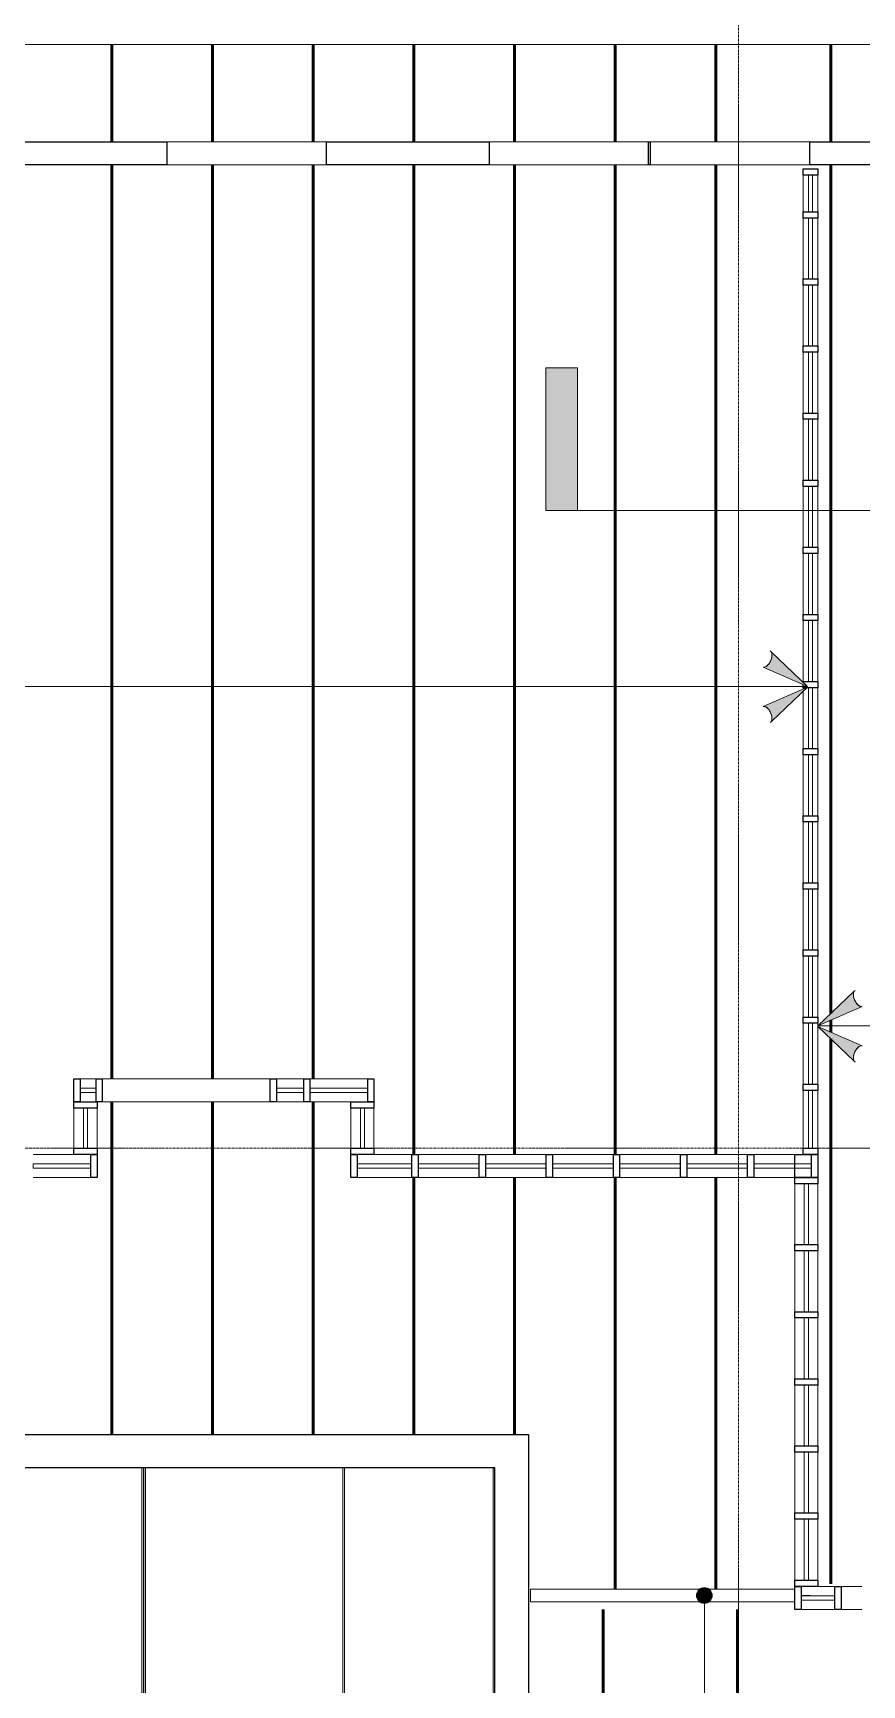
# Model space of a CAD drawing. Header units: inches. Extents: x -4036 to -1914, y 2 to 12338.
# Drawn here: x -3322.4 to -3124.9, y 11719.2 to 12113.1 of the extents above; entities that cross this region are included whole.
import ezdxf

# ---------------------------------------------------------------- set-up
doc = ezdxf.new("R2010")
doc.units = ezdxf.units.IN
doc.header["$MEASUREMENT"] = 0
doc.linetypes.add('Línea de rejilla', pattern=[0.875, 0.5, -0.125, 0.125, -0.125])
for name, color, linetype, lineweight in [('A-DETL-GENF', 92, 'Continuous', 9), ('A-GLAZ-CURT', 52, 'Continuous', 9), ('A-GLAZ-CWMG', 51, 'Continuous', 9), ('A-WALL', 113, 'Continuous', 9), ('G-ANNO-SYMB', 111, 'Continuous', 9), ('I-WALL', 2, 'Continuous', 9), ('S-BEAM', 12, 'Continuous', 9), ('S-BEAM-ANLY', 10, 'Continuous', 50), ('S-BEAM-IDEN', 2, 'Continuous', 9), ('S-GRID', 1, 'Continuous', 9)]:
    doc.layers.add(name, color=color, linetype=linetype, lineweight=lineweight)

# ---------------------------------------------------------------- blocks, each defined once
blk = doc.blocks.new('System Panel - PlyWood-764936-FRAMING PLAN - 2ND FLOOR')
at = {"layer": 'A-GLAZ-CURT', "lineweight": 18}
for p, q in [((-7.25, -0.5), (-7.25, 0.5)), ((-7.25, 0.5), (7.25, 0.5)), ((7.25, 0.5), (7.25, -0.5)), ((7.25, -0.5), (-7.25, -0.5))]:
    blk.add_line(p, q, dxfattribs=at)
blk = doc.blocks.new('System Panel - PlyWood-1273435-FRAMING PLAN - 2ND FLOOR')
at = {"layer": 'A-GLAZ-CURT', "lineweight": 18}
for p, q in [((-4.35, -0.5), (-4.35, 0.5)), ((-4.35, 0.5), (4.35, 0.5)), ((4.35, 0.5), (4.35, -0.5)), ((4.35, -0.5), (-4.35, -0.5))]:
    blk.add_line(p, q, dxfattribs=at)
blk = doc.blocks.new('Rectangular Mullion - 3 1_2_-1273433-FRAMING PLAN - 2ND FLOOR')
at = {"layer": 'A-GLAZ-CWMG'}
for p, q in [((-3138.87, 12070.49), (-3138.87, 12079.19)), ((-3135.37, 12070.49), (-3135.37, 12079.19))]:
    blk.add_line(p, q, dxfattribs=at)
blk = doc.blocks.new('Rectangular Mullion - 5 1_2_-748981-FRAMING PLAN - 2ND FLOOR')
at = {"layer": 'A-GLAZ-CWMG'}
for p, q in [((-2522.7, 11828.21), (-2522.7, 11813.71)), ((-2517.2, 11828.21), (-2517.2, 11813.71))]:
    blk.add_line(p, q, dxfattribs=at)
blk = doc.blocks.new('Rectangular Mullion - 3 1_2_-735840-FRAMING PLAN - 2ND FLOOR')
at = {"layer": 'A-GLAZ-CWMG'}
for p, q in [((-2918.07, 10459.04), (-2918.07, 10472.79)), ((-2914.57, 10459.04), (-2914.57, 10472.79))]:
    blk.add_line(p, q, dxfattribs=at)
blk = doc.blocks.new('Rectangular Mullion - 3 1_2_-735841-FRAMING PLAN - 2ND FLOOR')
at = {"layer": 'A-GLAZ-CWMG'}
for p, q in [((-3206.07, 10485.26), (-3206.07, 10499.76)), ((-3202.57, 10485.26), (-3202.57, 10499.76))]:
    blk.add_line(p, q, dxfattribs=at)
blk = doc.blocks.new('Rectangular Mullion - 3 1_2_-V9-FRAMING PLAN - 2ND FLOOR')
at = {"layer": 'A-GLAZ-CWMG'}
for p, q in [((-3138.87, 11956.66), (-3138.87, 11956.99)), ((-3138.87, 11942.49), (-3138.87, 11956.15)), ((-3135.37, 11942.49), (-3135.37, 11956.99))]:
    blk.add_line(p, q, dxfattribs=at)
blk = doc.blocks.new('Rectangular Mullion - 3 1_2_-735869-FRAMING PLAN - 2ND FLOOR')
at = {"layer": 'A-GLAZ-CWMG', "lineweight": 25}
for p, q in [((0, 1.75), (-1.5, 1.75)), ((-1.5, 1.75), (-1.5, -1.75)), ((0, -1.75), (0, 1.75)), ((-1.5, -1.75), (0, -1.75))]:
    blk.add_line(p, q, dxfattribs=at)
blk = doc.blocks.new('Rectangular Mullion - 5 1_2_-748987-FRAMING PLAN - 2ND FLOOR')
at = {"layer": 'A-GLAZ-CWMG', "lineweight": 25}
for p, q in [((-1.5, 2.75), (0, 2.75)), ((-1.5, -2.75), (-1.5, 2.75)), ((0, 2.75), (0, -2.75)), ((0, -2.75), (-1.5, -2.75))]:
    blk.add_line(p, q, dxfattribs=at)
blk = doc.blocks.new('Rectangular Mullion - 5 1_2_-748984-FRAMING PLAN - 2ND FLOOR')
at = {"layer": 'A-GLAZ-CWMG', "lineweight": 25}
for p, q in [((0.75, 2.75), (-0.75, 2.75)), ((-0.75, 2.75), (-0.75, -2.75)), ((0.75, -2.75), (0.75, 2.75)), ((-0.75, -2.75), (0.75, -2.75))]:
    blk.add_line(p, q, dxfattribs=at)
blk = doc.blocks.new('Rectangular Mullion - 3 1_2_-735844-FRAMING PLAN - 2ND FLOOR')
at = {"layer": 'A-GLAZ-CWMG', "lineweight": 25}
for p, q in [((0.75, 1.75), (-0.75, 1.75)), ((-0.75, 1.75), (-0.75, -1.75)), ((0.75, -1.75), (0.75, 1.75)), ((-0.75, -1.75), (0.75, -1.75))]:
    blk.add_line(p, q, dxfattribs=at)
blk = doc.blocks.new('Rectangular Mullion - 3 1_2_-V10-FRAMING PLAN - 2ND FLOOR')
at = {"layer": 'A-GLAZ-CWMG', "lineweight": 25}
for p, q in [((0.75, 1.75), (-0.75, 1.75)), ((-0.75, 1.75), (-0.75, -0.89)), ((0.75, -1.75), (0.75, 1.75)), ((-0.75, -1), (-0.75, -1.75)), ((-0.75, -1.75), (0.03, -1.75)), ((0.54, -1.75), (0.75, -1.75))]:
    blk.add_line(p, q, dxfattribs=at)
blk = doc.blocks.new('TRUSS - 22_-V54-FRAMING PLAN - 2ND FLOOR')
at = {"layer": 'S-BEAM'}
for p, q in [((-160.35, 0), (-183.5, 0)), ((47.52, 0), (-154.85, 0)), ((51.98, 0), (49.09, 0)), ((183.5, 0), (53.54, 0))]:
    blk.add_line(p, q, dxfattribs=at)
blk = doc.blocks.new('Glulam-Pino del sur - 76X140-1454234-FRAMING PLAN - 2ND FLOOR')
at = {"layer": 'S-BEAM'}
for p, q in [((-31.86, 1.5), (-31.86, -1.5)), ((-31.86, 1.5), (31.09, 1.5)), ((31.09, -1.5), (31.09, 1.5)), ((-31.86, -1.5), (31.09, -1.5))]:
    blk.add_line(p, q, dxfattribs=at)
blk = doc.blocks.new('System Panel - PlyWood-1273384-FRAMING PLAN - 2ND FLOOR')
at = {"layer": 'A-GLAZ-CURT', "lineweight": 18}
for p, q in [((-1.17, -0.5), (-1.17, 0.5)), ((-1.17, 0.5), (6.88, 0.5)), ((6.88, 0.5), (6.88, -0.5)), ((6.88, -0.5), (-1.17, -0.5))]:
    blk.add_line(p, q, dxfattribs=at)
blk = doc.blocks.new('Rectangular Mullion - 5 1_2_-V89-FRAMING PLAN - 2ND FLOOR')
at = {"layer": 'A-GLAZ-CWMG'}
for p, q in [((-3131.32, 11742.74), (-3135.37, 11742.74)), ((-3131.32, 11737.24), (-3139.37, 11737.24))]:
    blk.add_line(p, q, dxfattribs=at)
blk = doc.blocks.new('Rectangular Mullion - 5 1_2_-748986-FRAMING PLAN - 2ND FLOOR')
at = {"layer": 'A-GLAZ-CWMG', "lineweight": 25}
for p, q in [((0, 2.75), (-1.5, 2.75)), ((-1.5, 2.75), (-1.5, -2.75)), ((0, -2.75), (0, 2.75)), ((-1.5, -2.75), (0, -2.75))]:
    blk.add_line(p, q, dxfattribs=at)
blk = doc.blocks.new('Rectangular Mullion - 5 1_2_-749713-FRAMING PLAN - 2ND FLOOR')
at = {"layer": 'A-GLAZ-CWMG', "lineweight": 25}
for p, q in [((-1.5, 2.75), (0, 2.75)), ((-1.5, -2.75), (-1.5, 2.75)), ((0, 2.75), (0, -2.75)), ((0, -2.75), (-1.5, -2.75))]:
    blk.add_line(p, q, dxfattribs=at)
blk = doc.blocks.new('Rectangular Mullion - 5 1_2_-1273382-FRAMING PLAN - 2ND FLOOR')
at = {"layer": 'A-GLAZ-CWMG'}
for p, q in [((-3124.87, 11742.74), (-3129.82, 11742.74)), ((-3129.82, 11737.24), (-3124.87, 11737.24))]:
    blk.add_line(p, q, dxfattribs=at)
blk = doc.blocks.new('System Panel - PlyWood-764934-FRAMING PLAN - 2ND FLOOR')
at = {"layer": 'A-GLAZ-CURT', "lineweight": 18}
for p, q in [((-6.88, -0.5), (-6.88, 0.5)), ((-6.88, 0.5), (6.88, 0.5)), ((6.88, 0.5), (6.88, -0.5)), ((6.88, -0.5), (-6.88, -0.5))]:
    blk.add_line(p, q, dxfattribs=at)
blk = doc.blocks.new('Rectangular Mullion - 3 1_2_-735870-FRAMING PLAN - 2ND FLOOR')
at = {"layer": 'A-GLAZ-CWMG', "lineweight": 25}
for p, q in [((-1.5, 1.75), (0, 1.75)), ((-1.5, -1.75), (-1.5, 1.75)), ((0, 1.75), (0, -1.75)), ((0, -1.75), (-1.5, -1.75))]:
    blk.add_line(p, q, dxfattribs=at)
blk = doc.blocks.new('System Panel - PlyWood-1273432-FRAMING PLAN - 2ND FLOOR')
at = {"layer": 'A-GLAZ-CURT', "lineweight": 18}
for p, q in [((-6.52, -0.5), (-6.52, 0.5)), ((-6.52, 0.5), (6.52, 0.5)), ((6.52, 0.5), (6.52, -0.5)), ((6.52, -0.5), (-6.52, -0.5))]:
    blk.add_line(p, q, dxfattribs=at)
blk = doc.blocks.new('Rectangular Mullion - 5 1_2_-1273430-FRAMING PLAN - 2ND FLOOR')
at = {"layer": 'A-GLAZ-CWMG'}
for p, q in [((-3232.12, 11845.74), (-3241.17, 11845.74)), ((-3232.12, 11840.24), (-3245.17, 11840.24))]:
    blk.add_line(p, q, dxfattribs=at)
blk = doc.blocks.new('Rectangular Mullion - 5 1_2_-V97-FRAMING PLAN - 2ND FLOOR')
at = {"layer": 'A-GLAZ-CWMG'}
for p, q in [((-3140.87, 11845.74), (-3150.62, 11845.74)), ((-3140.87, 11840.24), (-3150.62, 11840.24))]:
    blk.add_line(p, q, dxfattribs=at)
blk = doc.blocks.new('System Panel - PlyWood-1273482-FRAMING PLAN - 2ND FLOOR')
at = {"layer": 'A-GLAZ-CURT', "lineweight": 18}
for p, q in [((-7.25, -0.5), (-7.25, 0.5)), ((-7.25, 0.5), (-0.75, 0.5)), ((-0.75, 0.5), (-0.75, -0.5)), ((-0.75, -0.5), (-7.25, -0.5))]:
    blk.add_line(p, q, dxfattribs=at)
blk = doc.blocks.new('System Panel - PlyWood-1273483-FRAMING PLAN - 2ND FLOOR')
at = {"layer": 'A-GLAZ-CURT', "lineweight": 18}
for p, q in [((-1.13, -0.5), (-1.13, 0.5)), ((-1.13, 0.5), (2.62, 0.5)), ((2.62, 0.5), (2.62, -0.5)), ((2.62, -0.5), (-1.13, -0.5))]:
    blk.add_line(p, q, dxfattribs=at)
blk = doc.blocks.new('Rectangular Mullion - 5 1_2_-1273472-FRAMING PLAN - 2ND FLOOR')
at = {"layer": 'A-GLAZ-CWMG'}
blk.add_line((-3307.42, 11863.74), (-3311.17, 11863.74), dxfattribs=at)
blk = doc.blocks.new('Rectangular Mullion - 5 1_2_-V15-FRAMING PLAN - 2ND FLOOR')
at = {"layer": 'A-GLAZ-CWMG'}
for p, q in [((-2781.47, 11646.74), (-2795.22, 11646.74)), ((-2785.47, 11641.24), (-2795.22, 11641.24))]:
    blk.add_line(p, q, dxfattribs=at)
blk = doc.blocks.new('Rectangular Mullion - 5 1_2_-V98-FRAMING PLAN - 2ND FLOOR')
at = {"layer": 'A-GLAZ-CWMG'}
for p, q in [((-3257.92, 11863.74), (-3264.42, 11863.74)), ((-3257.92, 11858.24), (-3264.42, 11858.24))]:
    blk.add_line(p, q, dxfattribs=at)
blk = doc.blocks.new('Rectangular Mullion - 5 1_2_-1273278-FRAMING PLAN - 2ND FLOOR')
at = {"layer": 'A-GLAZ-CWMG'}
for p, q in [((-3265.92, 11863.74), (-3273.17, 11863.74)), ((-3273.17, 11858.24), (-3265.92, 11858.24))]:
    blk.add_line(p, q, dxfattribs=at)
blk = doc.blocks.new('Rectangular Mullion - 5 1_2_-748983-FRAMING PLAN - 2ND FLOOR')
at = {"layer": 'A-GLAZ-CWMG'}
for p, q in [((-2749.17, 11742.74), (-2765.17, 11742.74)), ((-2765.17, 11737.24), (-2749.17, 11737.24))]:
    blk.add_line(p, q, dxfattribs=at)
blk = doc.blocks.new('Rectangular Mullion - 5 1_2_-V99-FRAMING PLAN - 2ND FLOOR')
at = {"layer": 'A-GLAZ-CWMG'}
for p, q in [((-3289.17, 11863.74), (-3305.92, 11863.74)), ((-3305.92, 11858.24), (-3289.17, 11858.24))]:
    blk.add_line(p, q, dxfattribs=at)
blk = doc.blocks.new('Rectangular Mullion - 5 1_2_-749712-FRAMING PLAN - 2ND FLOOR')
at = {"layer": 'A-GLAZ-CWMG', "lineweight": 25}
for p, q in [((0, 2.75), (-1.5, 2.75)), ((-1.5, 2.75), (-1.5, -2.75)), ((0, -2.75), (0, 2.75)), ((-1.5, -2.75), (0, -2.75))]:
    blk.add_line(p, q, dxfattribs=at)
blk = doc.blocks.new('Rectangular Mullion - 5 1_2_-1273144-FRAMING PLAN - 2ND FLOOR')
at = {"layer": 'A-GLAZ-CWMG', "lineweight": 25}
for p, q in [((-1.5, 2.75), (0, 2.75)), ((-1.5, -2.75), (-1.5, 2.75)), ((0, 2.75), (0, -2.75)), ((0, -2.75), (-1.5, -2.75))]:
    blk.add_line(p, q, dxfattribs=at)
blk = doc.blocks.new('System Panel - PlyWood-1273104-FRAMING PLAN - 2ND FLOOR')
at = {"layer": 'A-GLAZ-CURT', "lineweight": 18}
for p, q in [((-4.75, -0.5), (-4.75, 0.5)), ((-4.75, 0.5), (4.75, 0.5)), ((4.75, 0.5), (4.75, -0.5)), ((4.75, -0.5), (-4.75, -0.5))]:
    blk.add_line(p, q, dxfattribs=at)
blk = doc.blocks.new('Rectangular Mullion - 5 1_2_-1273105-FRAMING PLAN - 2ND FLOOR')
at = {"layer": 'A-GLAZ-CWMG'}
for p, q in [((-2738.67, 11726.24), (-2738.67, 11735.74)), ((-2733.17, 11726.24), (-2733.17, 11735.74))]:
    blk.add_line(p, q, dxfattribs=at)
blk = doc.blocks.new('Rectangular Mullion - 5 1_2_-753149-FRAMING PLAN - 2ND FLOOR')
at = {"layer": 'A-GLAZ-CWMG', "lineweight": 25}
for p, q in [((0, 2.75), (-1.5, 2.75)), ((-1.5, 2.75), (-1.5, -2.75)), ((0, -2.75), (0, 2.75)), ((-1.5, -2.75), (0, -2.75))]:
    blk.add_line(p, q, dxfattribs=at)
blk = doc.blocks.new('Rectangular Mullion - 5 1_2_-753150-FRAMING PLAN - 2ND FLOOR')
at = {"layer": 'A-GLAZ-CWMG', "lineweight": 25}
for p, q in [((-1.5, 2.75), (0, 2.75)), ((-1.5, -2.75), (-1.5, 2.75)), ((0, 2.75), (0, -2.75)), ((0, -2.75), (-1.5, -2.75))]:
    blk.add_line(p, q, dxfattribs=at)
blk = doc.blocks.new('Rectangular Mullion - 5 1_2_-V4-FRAMING PLAN - 2ND FLOOR')
at = {"layer": 'A-GLAZ-CWMG'}
for p, q in [((-2715.41, 11724.74), (-2725.16, 11724.74)), ((-2711.41, 11719.24), (-2725.16, 11719.24))]:
    blk.add_line(p, q, dxfattribs=at)
blk = doc.blocks.new('TRUSS - 22_-1508184-FRAMING PLAN - 2ND FLOOR')
at = {"layer": 'S-BEAM'}
for p, q in [((-160.98, 0), (-184.13, 0)), ((80.47, 0), (-155.48, 0)), ((184.13, 0), (85.97, 0))]:
    blk.add_line(p, q, dxfattribs=at)
blk = doc.blocks.new('TRUSS - 22_-1508201-FRAMING PLAN - 2ND FLOOR')
at = {"layer": 'S-BEAM'}
for p, q in [((-142.525, 0), (-165.675, 0)), ((98.925, 0), (-137.025, 0)), ((165.675, 0), (104.425, 0))]:
    blk.add_line(p, q, dxfattribs=at)
blk = doc.blocks.new('TRUSS - 22_-1311154-FRAMING PLAN - 2ND FLOOR')
at = {"layer": 'S-BEAM'}
for p, q in [((-144.525, 0), (-167.675, 0)), ((96.925, 0), (-139.025, 0)), ((163.675, 0), (102.425, 0))]:
    blk.add_line(p, q, dxfattribs=at)
blk = doc.blocks.new('TRUSS - 22_-V108-FRAMING PLAN - 2ND FLOOR')
at = {"layer": 'S-BEAM'}
for p, q in [((-144.525, 0), (-167.675, 0)), ((78.925, 0), (-139.025, 0)), ((163.675, 0), (84.425, 0))]:
    blk.add_line(p, q, dxfattribs=at)
blk = doc.blocks.new('hollowcore plank - HEAVY-V112-FRAMING PLAN - 2ND FLOOR')
at = {"layer": 'S-BEAM'}
for p, q in [((0, 23.94), (224, 23.94)), ((0, 23.9), (224, 23.9)), ((0, 23.52), (224, 23.52)), ((224, -23.52), (0, -23.52)), ((0, -23.9), (224, -23.9)), ((0, -23.94), (224, -23.94))]:
    blk.add_line(p, q, dxfattribs=at)
blk = doc.blocks.new('hollowcore plank - HEAVY-V113-FRAMING PLAN - 2ND FLOOR')
at = {"layer": 'S-BEAM'}
for p, q in [((0, 23.52), (224, 23.52)), ((224, -23.52), (0, -23.52)), ((0, -23.9), (224, -23.9)), ((0, -23.94), (224, -23.94))]:
    blk.add_line(p, q, dxfattribs=at)
blk = doc.blocks.new('hollowcore plank - HEAVY-1550527-FRAMING PLAN - 2ND FLOOR')
at = {"layer": 'S-BEAM'}
for p, q in [((0, 23.9), (224, 23.9)), ((0, 23.52), (224, 23.52)), ((224, -11.91), (0, -11.91))]:
    blk.add_line(p, q, dxfattribs=at)
blk = doc.blocks.new('TRUSSES - TRUSSES-V115-FRAMING PLAN - 2ND FLOOR')
at = {"layer": 'A-DETL-GENF'}
h = blk.add_hatch(color=256, dxfattribs=at)
h.paths.add_polyline_path([(90.45, 8.4), (90.54, 8.17), (90.59, 7.9), (90.56, 7.25), (90.36, 6.53), (90.03, 5.84), (89.6, 5.27), (89.13, 4.9), (88.9, 4.81), (88.69, 4.79), (88.5, 4.83), (99.05, 0.23), (95.27, 3.82)], flags=0)
h.paths.add_polyline_path([(99.05, 0), (88.69, -4.56), (88.9, -4.59), (89.13, -4.68), (89.36, -4.83), (89.82, -5.31), (90.21, -5.95), (90.48, -6.66), (90.6, -7.36), (90.54, -7.95), (90.45, -8.17), (95.27, -3.59)], flags=0)
for p, q in [((90.45, 8.4), (90.17, 8.66)), ((99.05, 0.23), (90.45, 8.4)), ((88.5, 4.83), (99.05, 0.23)), ((12.85, 0), (99.05, 0)), ((99.05, 0), (88.5, -4.6)), ((90.45, -8.17), (99.05, 0)), ((90.45, -8.17), (90.17, -8.43))]:
    blk.add_line(p, q, dxfattribs=at)
for centre, major_axis, start_param, end_param in [((89.34, 6.74), (0.84, 1.91), 5.767326, 6.283185), ((89.34, 6.74), (0.84, 1.91), 5.251857, 5.755279), ((89.34, 6.74), (0.84, 1.91), 3.141593, 3.652293), ((89.34, 6.74), (0.84, 1.91), 3.673425, 4.171554), ((89.34, 6.74), (0.84, 1.91), 4.203055, 4.696194), ((89.34, 6.74), (0.84, 1.91), 4.729651, 5.224453), ((89.34, -6.52), (-0.84, 1.91), 5.772485, 6.283185), ((89.34, -6.52), (-0.84, 1.91), 5.253224, 5.751353), ((89.34, -6.52), (-0.84, 1.91), 4.728584, 5.221723), ((89.34, -6.52), (-0.84, 1.91), 4.200325, 4.695127), ((89.34, -6.52), (-0.84, 1.91), 3.669499, 4.172921), ((89.34, -6.52), (-0.84, 1.91), 3.141593, 3.657452)]:
    blk.add_ellipse(centre, major_axis=major_axis, ratio=0.493649, start_param=start_param, end_param=end_param, dxfattribs=at)
for points, knots in [([(90.45, 8.4), (90.49, 8.33), (90.55, 8.18), (90.61, 7.82), (90.59, 7.26), (90.39, 6.52), (90.06, 5.84), (89.66, 5.3), (89.24, 4.94), (88.91, 4.79), (88.66, 4.78), (88.56, 4.81), (88.5, 4.83)], [0, 0, 0, 0, 0.066667, 0.133333, 0.266667, 0.4, 0.533333, 0.65, 0.766667, 0.883333, 0.941667, 1, 1, 1, 1]), ([(88.5, -4.6), (88.56, -4.58), (88.69, -4.55), (88.9, -4.57), (89.13, -4.67), (89.44, -4.87), (89.83, -5.28), (90.23, -5.93), (90.53, -6.73), (90.63, -7.41), (90.57, -7.9), (90.5, -8.09), (90.45, -8.17)], [0, 0, 0, 0, 0.066667, 0.133333, 0.2, 0.266667, 0.4, 0.533333, 0.666667, 0.833333, 0.916667, 1, 1, 1, 1])]:
    blk.add_open_spline(points, degree=3, knots=knots, dxfattribs=at)
blk = doc.blocks.new('TRUSSES - TRUSSES-1316857-FRAMING PLAN - 2ND FLOOR')
at = {"layer": 'A-DETL-GENF'}
h = blk.add_hatch(color=256, dxfattribs=at)
h.paths.add_polyline_path([(-348.7, 8.4), (-357.3, 0.23), (-346.94, 4.79), (-347.15, 4.81), (-347.38, 4.9), (-347.61, 5.06), (-348.07, 5.53), (-348.46, 6.17), (-348.73, 6.89), (-348.85, 7.59), (-348.79, 8.17)], flags=0)
h.paths.add_polyline_path([(-357.3, 0), (-348.7, -8.17), (-348.79, -7.95), (-348.84, -7.68), (-348.81, -7.02), (-348.61, -6.3), (-348.28, -5.61), (-347.85, -5.04), (-347.38, -4.68), (-347.15, -4.59), (-346.94, -4.56), (-346.75, -4.6)], flags=0)
for p, q in [((-348.7, 8.4), (-357.3, 0.23)), ((-348.7, 8.4), (-348.42, 8.66)), ((-357.3, 0.23), (-346.75, 4.83)), ((-12.61, 0), (-357.3, 0)), ((-357.3, 0), (-348.7, -8.17)), ((-346.75, -4.6), (-357.3, 0)), ((-348.7, -8.17), (-348.42, -8.43))]:
    blk.add_line(p, q, dxfattribs=at)
for centre, major_axis, start_param, end_param in [((-347.59, 6.74), (-0.84, 1.91), 0.527907, 1.031328), ((-347.59, 6.74), (-0.84, 1.91), 0, 0.515859), ((-347.59, 6.74), (-0.84, 1.91), 1.058732, 1.553534), ((-347.59, 6.74), (-0.84, 1.91), 1.586991, 2.08013), ((-347.59, 6.74), (-0.84, 1.91), 2.111632, 2.609761), ((-347.59, 6.74), (-0.84, 1.91), 2.630892, 3.141593), ((-347.59, -6.52), (0.84, 1.91), 2.110265, 2.613686), ((-347.59, -6.52), (0.84, 1.91), 1.588058, 2.082861), ((-347.59, -6.52), (0.84, 1.91), 1.061463, 1.554602), ((-347.59, -6.52), (0.84, 1.91), 0.531832, 1.029961), ((-347.59, -6.52), (0.84, 1.91), 0, 0.5107), ((-347.59, -6.52), (0.84, 1.91), 2.625734, 3.141593)]:
    blk.add_ellipse(centre, major_axis=major_axis, ratio=0.493649, start_param=start_param, end_param=end_param, dxfattribs=at)
for points, knots in [([(-346.75, 4.83), (-346.81, 4.81), (-346.94, 4.78), (-347.15, 4.8), (-347.38, 4.89), (-347.69, 5.1), (-348.08, 5.5), (-348.48, 6.16), (-348.78, 6.96), (-348.88, 7.64), (-348.82, 8.12), (-348.75, 8.31), (-348.7, 8.4)], [0, 0, 0, 0, 0.066667, 0.133333, 0.2, 0.266667, 0.4, 0.533333, 0.666667, 0.833333, 0.916667, 1, 1, 1, 1]), ([(-348.7, -8.17), (-348.74, -8.1), (-348.8, -7.96), (-348.86, -7.59), (-348.84, -7.03), (-348.64, -6.3), (-348.31, -5.62), (-347.91, -5.08), (-347.49, -4.71), (-347.16, -4.57), (-346.91, -4.55), (-346.81, -4.58), (-346.75, -4.6)], [0, 0, 0, 0, 0.066667, 0.133333, 0.266667, 0.4, 0.533333, 0.65, 0.766667, 0.883333, 0.941667, 1, 1, 1, 1])]:
    blk.add_open_spline(points, degree=3, knots=knots, dxfattribs=at)
blk = doc.blocks.new('Vista de diseño - Extremo final de sección - Rellenado-14997-FRAMING PLAN - 2ND FLOOR')
at = {"layer": 'G-ANNO-SYMB'}
blk.add_hatch(color=256, dxfattribs=at).paths.add_polyline_path([(0, 0.3543), (0, 0), (-0.0787, 0), (-0.0787, 0.3543)], flags=0)
for p, q in [((0, 0.3543), (-0.0787, 0.3543)), ((-0.0787, 0.3543), (-0.0787, 0)), ((0, 0), (0, 0.3543)), ((-0.0787, 0), (0, 0))]:
    blk.add_line(p, q, dxfattribs=at)

msp = doc.modelspace()

# ---------------------------------------------------------------- hatches: boundary and pattern name
at = {"layer": 'S-BEAM-IDEN'}
h = msp.add_hatch(color=256, dxfattribs=at)
edge = h.paths.add_edge_path(flags=0)
edge.add_arc((-3162.43, 11740.59), 1.88, 0, 360)

# ---------------------------------------------------------------- linework, layer by layer
at = {"layer": 'A-WALL', "lineweight": 25}
for p, q in [((-3748.91, 11778.99), (-3204.37, 11778.99)), ((-3204.37, 11778.99), (-3204.37, 11538.99)), ((-3212.37, 11770.99), (-3756.91, 11770.99)), ((-3212.37, 11546.99), (-3212.37, 11770.99))]:
    msp.add_line(p, q, dxfattribs=at)
at = {"layer": 'G-ANNO-SYMB'}
msp.add_line((-3107.81, 11999.28), (-3192.68, 11999.28), dxfattribs=at)
at = {"layer": 'I-WALL'}
for p, q in [((-3852.47, 12110.34), (-2644.92, 12110.34)), ((-3252.51, 12087.19), (-3290.54, 12087.19)), ((-3175.71, 12087.19), (-3213.74, 12087.19)), ((-3137.31, 12087.19), (-3175.34, 12087.19)), ((-3290.54, 12081.69), (-3252.51, 12081.69)), ((-3213.74, 12081.69), (-3175.71, 12081.69)), ((-3175.34, 12081.69), (-3137.31, 12081.69))]:
    msp.add_line(p, q, dxfattribs=at)
at = {"layer": 'I-WALL', "lineweight": 25}
for p, q in [((-3367.4, 12087.19), (-3290.54, 12087.19)), ((-3290.54, 12087.19), (-3290.54, 12081.69)), ((-3252.51, 12087.19), (-3213.74, 12087.19)), ((-3252.51, 12081.69), (-3252.51, 12087.19)), ((-3213.74, 12087.19), (-3213.74, 12081.69)), ((-3175.71, 12087.19), (-3175.34, 12087.19)), ((-3175.71, 12081.69), (-3175.71, 12087.19)), ((-3175.34, 12087.19), (-3175.34, 12081.69)), ((-3137.31, 12087.19), (-3060.14, 12087.19)), ((-3137.31, 12081.69), (-3137.31, 12087.19)), ((-3290.54, 12081.69), (-3367.4, 12081.69)), ((-3213.74, 12081.69), (-3252.51, 12081.69)), ((-3175.34, 12081.69), (-3175.71, 12081.69)), ((-3060.14, 12081.69), (-3137.31, 12081.69)), ((-3140.87, 11840.24), (-3140.87, 11845.74)), ((-3140.87, 11845.74), (-3135.37, 11845.74)), ((-3135.37, 11845.74), (-3135.37, 11840.24)), ((-3135.37, 11840.24), (-3140.87, 11840.24))]:
    msp.add_line(p, q, dxfattribs=at)
at = {"layer": 'S-BEAM'}
msp.add_line((-3137.12, 11740.59), (-3139.37, 11740.59), dxfattribs=at)
at = {"layer": 'S-BEAM-ANLY', "color": 7}
for p, q in [((-3303.67, 12110.34), (-3303.67, 12087.19)), ((-3279.67, 12110.34), (-3279.67, 12087.19)), ((-3255.67, 12110.34), (-3255.67, 12087.19)), ((-3231.67, 12110.34), (-3231.67, 12087.19)), ((-3207.67, 12110.34), (-3207.67, 12087.19)), ((-3183.67, 12110.34), (-3183.67, 12087.19)), ((-3159.67, 12110.34), (-3159.67, 12087.19)), ((-3132.32, 12110.34), (-3132.32, 12087.19)), ((-3303.67, 12081.69), (-3303.67, 12080.34)), ((-3303.67, 12080.34), (-3303.67, 11863.74)), ((-3279.67, 12081.69), (-3279.67, 12080.34)), ((-3279.67, 12080.34), (-3279.67, 11863.74)), ((-3255.67, 12081.69), (-3255.67, 12080.34)), ((-3255.67, 12080.34), (-3255.67, 11863.74)), ((-3231.67, 12081.69), (-3231.67, 12080.34)), ((-3231.67, 12080.34), (-3231.67, 11845.74)), ((-3207.67, 12081.69), (-3207.67, 12080.34)), ((-3207.67, 12080.34), (-3207.67, 11845.74)), ((-3183.67, 12081.69), (-3183.67, 12080.34)), ((-3183.67, 12080.34), (-3183.67, 11845.74)), ((-3159.67, 12081.69), (-3159.67, 12080.34)), ((-3159.67, 12080.34), (-3159.67, 11845.74)), ((-3132.32, 12081.69), (-3132.32, 12080.34)), ((-3132.32, 12080.34), (-3132.32, 11879.32)), ((-3132.32, 11877.75), (-3132.32, 11874.86)), ((-3132.32, 11873.3), (-3132.32, 11773.34)), ((-3303.67, 11858.24), (-3303.67, 11804.99)), ((-3279.67, 11858.24), (-3279.67, 11804.99)), ((-3255.67, 11858.24), (-3255.67, 11804.99)), ((-3231.67, 11840.24), (-3231.67, 11804.99)), ((-3207.67, 11840.24), (-3207.67, 11808.99)), ((-3183.67, 11840.24), (-3183.67, 11772.09)), ((-3159.67, 11840.24), (-3159.67, 11772.09)), ((-3207.67, 11808.99), (-3207.67, 11778.99)), ((-3303.67, 11804.99), (-3303.67, 11778.99)), ((-3279.67, 11804.99), (-3279.67, 11778.99)), ((-3255.67, 11804.99), (-3255.67, 11778.99)), ((-3231.67, 11804.99), (-3231.67, 11778.99)), ((-3132.32, 11773.34), (-3132.32, 11743.34)), ((-3183.67, 11772.09), (-3183.67, 11742.09)), ((-3159.67, 11772.09), (-3159.67, 11742.09)), ((-3186.53, 11737.24), (-3186.53, 11714.61)), ((-3154.53, 11737.24), (-3154.53, 11714.61))]:
    msp.add_line(p, q, dxfattribs=at)
at = {"layer": 'S-BEAM-IDEN'}
msp.add_line((-3162.43, 11740.59), (-3162.43, 11713.2), dxfattribs=at)
msp.add_circle((-3162.43, 11740.59), 1.88, dxfattribs=at)
at = {"layer": 'S-GRID', "linetype": 'Línea de rejilla'}
for p, q in [((-3154.32, 9786.33), (-3154.32, 12288.56)), ((-1959.43, 11847.19), (-3987.13, 11847.19))]:
    msp.add_line(p, q, dxfattribs=at)

# ---------------------------------------------------------------- block references
at = {"layer": 'A-DETL-GENF', "rotation": 180}
for name, p in [('TRUSSES - TRUSSES-1316857-FRAMING PLAN - 2ND FLOOR', (-3495.17, 11957.33)), ('TRUSSES - TRUSSES-V115-FRAMING PLAN - 2ND FLOOR', (-3036.32, 11876.42))]:
    msp.add_blockref(name, p, dxfattribs=at)
at = {"layer": 'A-GLAZ-CURT'}
for name, p, rotation in [('System Panel - PlyWood-1273435-FRAMING PLAN - 2ND FLOOR', (-3137.12, 12074.84), 89.9999999999999), ('System Panel - PlyWood-764936-FRAMING PLAN - 2ND FLOOR', (-3137.12, 12061.74), 89.9999999999999), ('System Panel - PlyWood-764936-FRAMING PLAN - 2ND FLOOR', (-3137.12, 12045.74), 89.9999999999999), ('System Panel - PlyWood-764936-FRAMING PLAN - 2ND FLOOR', (-3137.12, 12029.74), 89.9999999999999), ('System Panel - PlyWood-764936-FRAMING PLAN - 2ND FLOOR', (-3137.12, 12013.74), 89.9999999999999), ('System Panel - PlyWood-764936-FRAMING PLAN - 2ND FLOOR', (-3137.12, 11997.74), 89.9999999999999), ('System Panel - PlyWood-764936-FRAMING PLAN - 2ND FLOOR', (-3137.12, 11981.74), 89.9999999999999), ('System Panel - PlyWood-764936-FRAMING PLAN - 2ND FLOOR', (-3137.12, 11965.74), 89.9999999999999), ('System Panel - PlyWood-764936-FRAMING PLAN - 2ND FLOOR', (-3137.12, 11949.74), 89.9999999999999), ('System Panel - PlyWood-764936-FRAMING PLAN - 2ND FLOOR', (-3137.12, 11933.74), 89.9999999999999), ('System Panel - PlyWood-764936-FRAMING PLAN - 2ND FLOOR', (-3137.12, 11917.74), 89.9999999999999), ('System Panel - PlyWood-764936-FRAMING PLAN - 2ND FLOOR', (-3137.12, 11901.74), 89.9999999999999), ('System Panel - PlyWood-764936-FRAMING PLAN - 2ND FLOOR', (-3137.12, 11885.74), 89.9999999999999), ('System Panel - PlyWood-764936-FRAMING PLAN - 2ND FLOOR', (-3137.12, 11869.74), 89.9999999999999), ('System Panel - PlyWood-1273483-FRAMING PLAN - 2ND FLOOR', (-3308.55, 11860.99), 180), ('System Panel - PlyWood-1273482-FRAMING PLAN - 2ND FLOOR', (-3265.17, 11860.99), 180), ('System Panel - PlyWood-764934-FRAMING PLAN - 2ND FLOOR', (-3249.55, 11860.99), 180), ('System Panel - PlyWood-764934-FRAMING PLAN - 2ND FLOOR', (-3137.12, 11854.11), 89.9999999999999), ('System Panel - PlyWood-1273104-FRAMING PLAN - 2ND FLOOR', (-3309.92, 11851.99), 90), ('System Panel - PlyWood-1273104-FRAMING PLAN - 2ND FLOOR', (-3243.92, 11851.99), 90), ('System Panel - PlyWood-764934-FRAMING PLAN - 2ND FLOOR', (-3315.55, 11842.99), 180), ('System Panel - PlyWood-1273432-FRAMING PLAN - 2ND FLOOR', (-3238.65, 11842.99), 180), ('System Panel - PlyWood-764936-FRAMING PLAN - 2ND FLOOR', (-3223.37, 11842.99), 180), ('System Panel - PlyWood-764936-FRAMING PLAN - 2ND FLOOR', (-3207.37, 11842.99), 180), ('System Panel - PlyWood-764936-FRAMING PLAN - 2ND FLOOR', (-3191.37, 11842.99), 180), ('System Panel - PlyWood-764936-FRAMING PLAN - 2ND FLOOR', (-3175.37, 11842.99), 180), ('System Panel - PlyWood-764936-FRAMING PLAN - 2ND FLOOR', (-3159.37, 11842.99), 180), ('System Panel - PlyWood-764934-FRAMING PLAN - 2ND FLOOR', (-3143.75, 11842.99), 180), ('System Panel - PlyWood-764936-FRAMING PLAN - 2ND FLOOR', (-3138.12, 11831.49), 89.9999999999999), ('System Panel - PlyWood-764936-FRAMING PLAN - 2ND FLOOR', (-3138.12, 11815.49), 89.9999999999999), ('System Panel - PlyWood-764936-FRAMING PLAN - 2ND FLOOR', (-3138.12, 11799.49), 89.9999999999999), ('System Panel - PlyWood-764936-FRAMING PLAN - 2ND FLOOR', (-3138.12, 11783.49), 89.9999999999999), ('System Panel - PlyWood-764936-FRAMING PLAN - 2ND FLOOR', (-3138.12, 11767.49), 89.9999999999999), ('System Panel - PlyWood-764936-FRAMING PLAN - 2ND FLOOR', (-3138.12, 11751.49), 89.9999999999999), ('System Panel - PlyWood-1273384-FRAMING PLAN - 2ND FLOOR', (-3132.5, 11739.99), 180)]:
    msp.add_blockref(name, p, dxfattribs=dict(at, rotation=rotation))
at = {"layer": 'A-GLAZ-CWMG', "extrusion": (0, 0, -1)}
for name, p, rotation in [('Rectangular Mullion - 3 1_2_-735869-FRAMING PLAN - 2ND FLOOR', (3137.12, 12080.69), 90.00000000000011), ('Rectangular Mullion - 3 1_2_-735844-FRAMING PLAN - 2ND FLOOR', (3137.12, 12069.74), 90.00000000000011), ('Rectangular Mullion - 3 1_2_-735844-FRAMING PLAN - 2ND FLOOR', (3137.12, 12053.74), 90.00000000000011), ('Rectangular Mullion - 3 1_2_-735844-FRAMING PLAN - 2ND FLOOR', (3137.12, 12037.74), 90.00000000000011), ('Rectangular Mullion - 3 1_2_-735844-FRAMING PLAN - 2ND FLOOR', (3137.12, 12021.74), 90.00000000000011), ('Rectangular Mullion - 3 1_2_-735844-FRAMING PLAN - 2ND FLOOR', (3137.12, 12005.74), 90.00000000000011), ('Rectangular Mullion - 3 1_2_-735844-FRAMING PLAN - 2ND FLOOR', (3137.12, 11989.74), 90.00000000000011), ('Rectangular Mullion - 3 1_2_-735844-FRAMING PLAN - 2ND FLOOR', (3137.12, 11973.74), 90.00000000000011), ('Rectangular Mullion - 3 1_2_-V10-FRAMING PLAN - 2ND FLOOR', (3137.12, 11957.74), 90.00000000000011), ('Rectangular Mullion - 3 1_2_-735844-FRAMING PLAN - 2ND FLOOR', (3137.12, 11941.74), 90.00000000000011), ('Rectangular Mullion - 3 1_2_-735844-FRAMING PLAN - 2ND FLOOR', (3137.12, 11925.74), 90.00000000000011), ('Rectangular Mullion - 3 1_2_-735844-FRAMING PLAN - 2ND FLOOR', (3137.12, 11909.74), 90.00000000000011), ('Rectangular Mullion - 3 1_2_-735844-FRAMING PLAN - 2ND FLOOR', (3137.12, 11893.74), 90.00000000000011), ('Rectangular Mullion - 3 1_2_-735844-FRAMING PLAN - 2ND FLOOR', (3137.12, 11877.74), 90.00000000000011), ('Rectangular Mullion - 3 1_2_-735844-FRAMING PLAN - 2ND FLOOR', (3137.12, 11861.74), 90.00000000000011), ('Rectangular Mullion - 5 1_2_-753149-FRAMING PLAN - 2ND FLOOR', (3309.92, 11858.24), 90), ('Rectangular Mullion - 5 1_2_-753149-FRAMING PLAN - 2ND FLOOR', (3243.92, 11858.24), 90), ('Rectangular Mullion - 5 1_2_-748986-FRAMING PLAN - 2ND FLOOR', (3138.12, 11840.24), 90.00000000000011), ('Rectangular Mullion - 5 1_2_-748984-FRAMING PLAN - 2ND FLOOR', (3138.12, 11823.49), 90.00000000000011), ('Rectangular Mullion - 5 1_2_-748984-FRAMING PLAN - 2ND FLOOR', (3138.12, 11807.49), 90.00000000000011), ('Rectangular Mullion - 5 1_2_-748984-FRAMING PLAN - 2ND FLOOR', (3138.12, 11791.49), 90.00000000000011), ('Rectangular Mullion - 5 1_2_-748984-FRAMING PLAN - 2ND FLOOR', (3138.12, 11775.49), 90.00000000000011), ('Rectangular Mullion - 5 1_2_-748984-FRAMING PLAN - 2ND FLOOR', (3138.12, 11759.49), 90.00000000000011)]:
    msp.add_blockref(name, p, dxfattribs=dict(at, rotation=rotation))
at = {"layer": 'A-GLAZ-CWMG'}
for name, p in [('Rectangular Mullion - 3 1_2_-1273433-FRAMING PLAN - 2ND FLOOR', (0, 0)), ('Rectangular Mullion - 3 1_2_-735841-FRAMING PLAN - 2ND FLOOR', (67.2, 1569.23)), ('Rectangular Mullion - 3 1_2_-735841-FRAMING PLAN - 2ND FLOOR', (67.2, 1553.23)), ('Rectangular Mullion - 3 1_2_-735841-FRAMING PLAN - 2ND FLOOR', (67.2, 1537.23)), ('Rectangular Mullion - 3 1_2_-735841-FRAMING PLAN - 2ND FLOOR', (67.2, 1521.23)), ('Rectangular Mullion - 3 1_2_-735841-FRAMING PLAN - 2ND FLOOR', (67.2, 1505.23)), ('Rectangular Mullion - 3 1_2_-735841-FRAMING PLAN - 2ND FLOOR', (67.2, 1489.23)), ('Rectangular Mullion - 3 1_2_-735841-FRAMING PLAN - 2ND FLOOR', (67.2, 1473.23)), ('Rectangular Mullion - 3 1_2_-V9-FRAMING PLAN - 2ND FLOOR', (0, 0)), ('Rectangular Mullion - 3 1_2_-735841-FRAMING PLAN - 2ND FLOOR', (67.2, 1441.23)), ('Rectangular Mullion - 3 1_2_-735841-FRAMING PLAN - 2ND FLOOR', (67.2, 1425.23)), ('Rectangular Mullion - 3 1_2_-735841-FRAMING PLAN - 2ND FLOOR', (67.2, 1409.23)), ('Rectangular Mullion - 3 1_2_-735841-FRAMING PLAN - 2ND FLOOR', (67.2, 1393.23)), ('Rectangular Mullion - 3 1_2_-735841-FRAMING PLAN - 2ND FLOOR', (67.2, 1377.23)), ('Rectangular Mullion - 5 1_2_-1273472-FRAMING PLAN - 2ND FLOOR', (0, 0)), ('Rectangular Mullion - 5 1_2_-1273144-FRAMING PLAN - 2ND FLOOR', (-3305.92, 11860.99)), ('Rectangular Mullion - 5 1_2_-V99-FRAMING PLAN - 2ND FLOOR', (0, 0)), ('Rectangular Mullion - 5 1_2_-748983-FRAMING PLAN - 2ND FLOOR', (-524, 121)), ('Rectangular Mullion - 5 1_2_-1273278-FRAMING PLAN - 2ND FLOOR', (0, 0)), ('Rectangular Mullion - 5 1_2_-V98-FRAMING PLAN - 2ND FLOOR', (0, 0)), ('Rectangular Mullion - 5 1_2_-V15-FRAMING PLAN - 2ND FLOOR', (-461.2, 217)), ('Rectangular Mullion - 5 1_2_-748987-FRAMING PLAN - 2ND FLOOR', (-3241.17, 11860.99)), ('Rectangular Mullion - 3 1_2_-735840-FRAMING PLAN - 2ND FLOOR', (-220.8, 1388.2)), ('Rectangular Mullion - 5 1_2_-1273105-FRAMING PLAN - 2ND FLOOR', (-574, 121)), ('Rectangular Mullion - 5 1_2_-1273105-FRAMING PLAN - 2ND FLOOR', (-508, 121)), ('Rectangular Mullion - 5 1_2_-V4-FRAMING PLAN - 2ND FLOOR', (-597.26, 121)), ('Rectangular Mullion - 5 1_2_-748987-FRAMING PLAN - 2ND FLOOR', (-3307.17, 11842.99)), ('Rectangular Mullion - 5 1_2_-1273430-FRAMING PLAN - 2ND FLOOR', (0, 0)), ('Rectangular Mullion - 5 1_2_-V97-FRAMING PLAN - 2ND FLOOR', (0, 0)), ('Rectangular Mullion - 5 1_2_-748987-FRAMING PLAN - 2ND FLOOR', (-3135.37, 11842.99)), ('Rectangular Mullion - 5 1_2_-V89-FRAMING PLAN - 2ND FLOOR', (0, 0)), ('Rectangular Mullion - 5 1_2_-749713-FRAMING PLAN - 2ND FLOOR', (-3129.82, 11739.99)), ('Rectangular Mullion - 5 1_2_-1273382-FRAMING PLAN - 2ND FLOOR', (0, 0))]:
    msp.add_blockref(name, p, dxfattribs=at)
at = {"layer": 'A-GLAZ-CWMG', "extrusion": (0, 0, -1)}
for name, p in [('Rectangular Mullion - 5 1_2_-748986-FRAMING PLAN - 2ND FLOOR', (3312.67, 11860.99)), ('Rectangular Mullion - 5 1_2_-749712-FRAMING PLAN - 2ND FLOOR', (3265.92, 11860.99)), ('Rectangular Mullion - 5 1_2_-748984-FRAMING PLAN - 2ND FLOOR', (3257.17, 11860.99)), ('Rectangular Mullion - 5 1_2_-748986-FRAMING PLAN - 2ND FLOOR', (3246.67, 11842.99)), ('Rectangular Mullion - 5 1_2_-748984-FRAMING PLAN - 2ND FLOOR', (3231.37, 11842.99)), ('Rectangular Mullion - 5 1_2_-748984-FRAMING PLAN - 2ND FLOOR', (3215.37, 11842.99)), ('Rectangular Mullion - 5 1_2_-748984-FRAMING PLAN - 2ND FLOOR', (3199.37, 11842.99)), ('Rectangular Mullion - 5 1_2_-748984-FRAMING PLAN - 2ND FLOOR', (3183.37, 11842.99)), ('Rectangular Mullion - 5 1_2_-748984-FRAMING PLAN - 2ND FLOOR', (3167.37, 11842.99)), ('Rectangular Mullion - 5 1_2_-748984-FRAMING PLAN - 2ND FLOOR', (3151.37, 11842.99)), ('Rectangular Mullion - 5 1_2_-748986-FRAMING PLAN - 2ND FLOOR', (3140.87, 11739.99))]:
    msp.add_blockref(name, p, dxfattribs=at)
at = {"layer": 'A-GLAZ-CWMG'}
for name, p, rotation in [('Rectangular Mullion - 5 1_2_-753150-FRAMING PLAN - 2ND FLOOR', (-3309.92, 11845.74), 270), ('Rectangular Mullion - 5 1_2_-753150-FRAMING PLAN - 2ND FLOOR', (-3243.92, 11845.74), 270), ('Rectangular Mullion - 3 1_2_-735870-FRAMING PLAN - 2ND FLOOR', (-3137.12, 11845.74), 269.9999999999999), ('Rectangular Mullion - 5 1_2_-748981-FRAMING PLAN - 2ND FLOOR', (-15044.34, 9323.04), 270), ('Rectangular Mullion - 5 1_2_-748981-FRAMING PLAN - 2ND FLOOR', (-15028.34, 9323.04), 270), ('Rectangular Mullion - 5 1_2_-748981-FRAMING PLAN - 2ND FLOOR', (-15012.34, 9323.04), 270), ('Rectangular Mullion - 5 1_2_-748981-FRAMING PLAN - 2ND FLOOR', (-14996.34, 9323.04), 270), ('Rectangular Mullion - 5 1_2_-748981-FRAMING PLAN - 2ND FLOOR', (-14980.34, 9323.04), 270), ('Rectangular Mullion - 5 1_2_-748981-FRAMING PLAN - 2ND FLOOR', (-5658.07, 23652.45), 180), ('Rectangular Mullion - 5 1_2_-748981-FRAMING PLAN - 2ND FLOOR', (-5658.07, 23636.45), 180), ('Rectangular Mullion - 5 1_2_-748981-FRAMING PLAN - 2ND FLOOR', (-5658.07, 23620.45), 180), ('Rectangular Mullion - 5 1_2_-748981-FRAMING PLAN - 2ND FLOOR', (-5658.07, 23604.45), 180), ('Rectangular Mullion - 5 1_2_-748981-FRAMING PLAN - 2ND FLOOR', (-5658.07, 23588.45), 180), ('Rectangular Mullion - 5 1_2_-748981-FRAMING PLAN - 2ND FLOOR', (-5658.07, 23572.45), 180), ('Rectangular Mullion - 5 1_2_-748987-FRAMING PLAN - 2ND FLOOR', (-3138.12, 11742.74), 269.9999999999999)]:
    msp.add_blockref(name, p, dxfattribs=dict(at, rotation=rotation))
at = {"layer": 'G-ANNO-SYMB', "xscale": 95.99999999999994, "yscale": 95.99999999999994, "zscale": 95.99999999999994}
msp.add_blockref('Vista de diseño - Extremo final de sección - Rellenado-14997-FRAMING PLAN - 2ND FLOOR', (-3192.68, 11999.28), dxfattribs=at)
at = {"layer": 'S-BEAM'}
for name, p, rotation in [('TRUSS - 22_-V108-FRAMING PLAN - 2ND FLOOR', (-3303.67, 11942.66), 270.0000000000003), ('TRUSS - 22_-V108-FRAMING PLAN - 2ND FLOOR', (-3279.67, 11942.66), 270.0000000000003), ('TRUSS - 22_-V108-FRAMING PLAN - 2ND FLOOR', (-3255.67, 11942.66), 270.0000000000003), ('TRUSS - 22_-1311154-FRAMING PLAN - 2ND FLOOR', (-3231.67, 11942.66), 270.0000000000003), ('TRUSS - 22_-1508201-FRAMING PLAN - 2ND FLOOR', (-3207.67, 11944.66), 270.0000000000003), ('TRUSS - 22_-1508184-FRAMING PLAN - 2ND FLOOR', (-3183.67, 11926.21), 270.0000000000004), ('TRUSS - 22_-1508184-FRAMING PLAN - 2ND FLOOR', (-3159.67, 11926.21), 270.0000000000004), ('TRUSS - 22_-V54-FRAMING PLAN - 2ND FLOOR', (-3132.32, 11926.84), 270.0000000000004), ('hollowcore plank - HEAVY-V112-FRAMING PLAN - 2ND FLOOR', (-3320, 11770.99), 270.0000000000009), ('hollowcore plank - HEAVY-V113-FRAMING PLAN - 2ND FLOOR', (-3272.12, 11770.99), 270.0000000000009), ('hollowcore plank - HEAVY-1550527-FRAMING PLAN - 2ND FLOOR', (-3236.31, 11770.99), 270.0000000000009), ('Glulam-Pino del sur - 76X140-1454234-FRAMING PLAN - 2ND FLOOR', (-3172.75, 11740.59), 180)]:
    msp.add_blockref(name, p, dxfattribs=dict(at, rotation=rotation))

doc.saveas('drawing.dxf')
